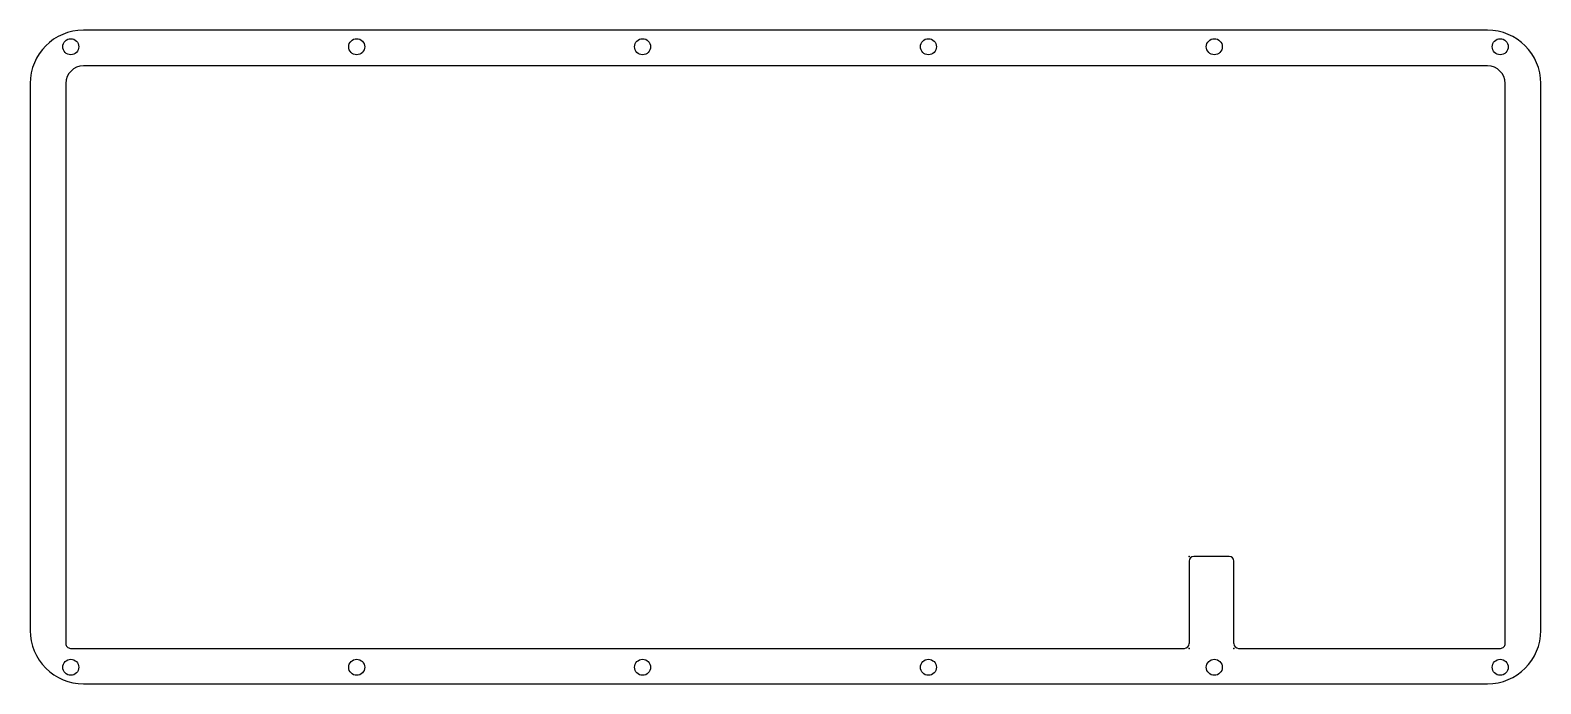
# Model space of a CAD drawing. Header units: centimetres. Extents: x 1 to 33.1, y 1 to 14.9.
import ezdxf

# ---------------------------------------------------------------- set-up
doc = ezdxf.new("R2010")
doc.units = ezdxf.units.CM
doc.header["$MEASUREMENT"] = 0
doc.layers.add('discipline-top2-blocker', color=7, linetype='Continuous')

msp = doc.modelspace()

# ---------------------------------------------------------------- linework, layer by layer
at = {"layer": 'discipline-top2-blocker'}
for p, q in [((31.96, 14.893), (2.132, 14.893)), ((31.96, 14.136), (2.132, 14.136)), ((1.002, 13.762), (1.002, 2.143)), ((1.759, 13.762), (1.759, 1.865)), ((32.334, 1.865), (32.334, 13.762)), ((33.091, 2.143), (33.091, 13.762)), ((25.619, 3.618), (25.619, 1.865)), ((26.472, 3.718), (25.719, 3.718)), ((26.572, 1.865), (26.572, 3.618)), ((1.859, 1.765), (25.519, 1.765)), ((26.672, 1.765), (32.234, 1.765)), ((2.133, 1.012), (31.96, 1.012))]:
    msp.add_line(p, q, dxfattribs=at)
for centre in [(1.864, 14.543), (7.937, 14.543), (14.01, 14.543), (20.083, 14.543), (26.156, 14.543), (32.229, 14.543), (1.864, 1.362), (7.937, 1.362), (14.01, 1.362), (20.083, 1.362), (26.156, 1.362), (32.229, 1.362)]:
    msp.add_circle(centre, 0.17, dxfattribs=at)
for centre, radius, start, end in [((2.132, 13.762), 1.131, 90, 180), ((31.96, 13.762), 1.131, 0, 90), ((2.132, 13.762), 0.373, 90, 179.9999), ((31.96, 13.762), 0.373, 0.0029, 90), ((25.719, 3.618), 0.1, 90, 180), ((26.472, 3.618), 0.1, 0, 90), ((2.132, 2.143), 1.131, 179.9838, 270.0129), ((31.96, 2.143), 1.131, 270, 360), ((1.859, 1.865), 0.1, 179.9999, 270), ((25.519, 1.865), 0.1, 270, 0), ((26.672, 1.865), 0.1, 180, 270), ((32.234, 1.865), 0.1, 270, 0.0029)]:
    msp.add_arc(centre, radius, start, end, dxfattribs=at)
for p in [(25.619, 3.718), (25.619, 1.765), (26.572, 1.765)]:
    msp.add_point(p, dxfattribs=at)

doc.saveas('drawing.dxf')
